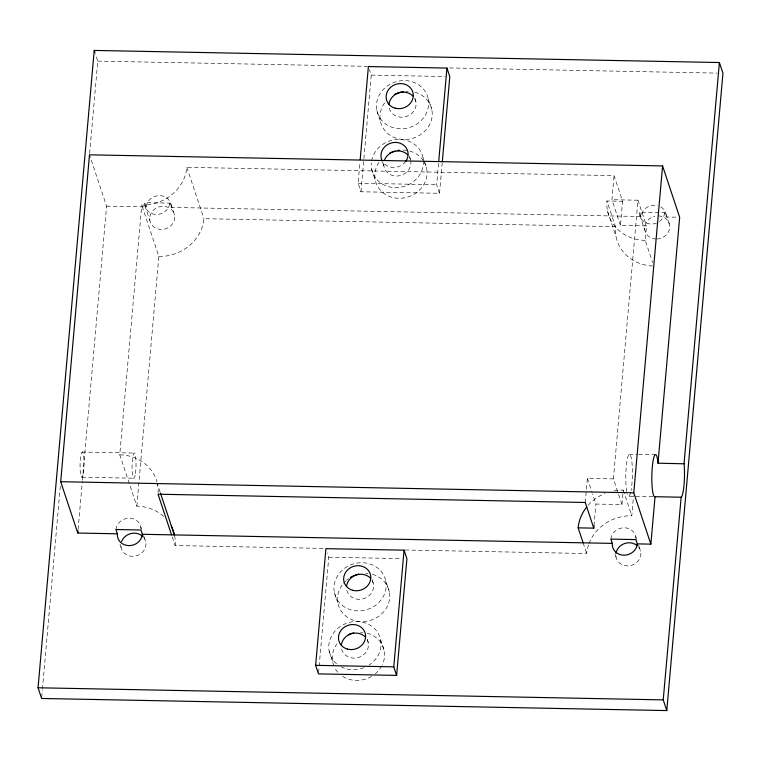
<?xml version="1.0" encoding="UTF-8"?>
<svg xmlns="http://www.w3.org/2000/svg" width="761" height="761" viewBox="0 0 761 761"><rect width="100%" height="100%" fill="white"/><g stroke="black" fill="none" stroke-linecap="round" stroke-linejoin="round"><path stroke-width="0.57" stroke-dasharray="3.81 2.85" d="M41.712 697.285L42.34 690.189M42.445 689.009L60.366 485.623M89.636 153.351L97.769 61.118L95.277 53.631M78.088 529.513L82.34 481.304M82.435 480.134L106.578 206.164L89.503 154.825M163.691 516.472A42.207 38.155 -18.4 0 0 136.837 506.17L119.753 454.831L141.755 205.099A42.207 38.155 -18.4 0 0 186.835 167.334L614.041 175.61L622.584 201.285L620.462 225.389L646.508 225.893L645.233 240.352L652.662 262.678M136.837 506.17L158.84 256.438L141.755 205.099M442.217 162.654L439.516 193.294L360.961 191.772L358.108 183.22L359.982 162.007M318.583 672.705L328.762 557.214L327.335 552.933M360.961 191.772L371.235 75.101L369.456 69.755M439.516 193.294L436.671 184.742L438.64 162.35M585.247 502.479L587.368 478.374L613.414 478.878L621.956 504.553L595.911 504.048L592.562 494.003M620.462 225.389L611.92 199.715L614.041 175.61M593.989 525.861L595.911 504.048M613.414 478.878L637.965 200.219L611.92 199.715M621.956 504.553L623.23 490.094A42.207 38.155 -18.4 0 0 612.329 491.197M588.995 543.563A42.207 38.155 -18.4 0 1 631.773 515.758L633.542 495.639M97.769 61.118L367.573 66.34M449.58 67.929L717.005 73.113M371.235 75.101L445.109 76.538M358.108 183.22L436.671 184.742M652.691 265.989A42.207 38.155 -18.4 0 1 615.497 226.654L606.955 200.98L622.584 201.285M106.578 206.164L146.179 206.935L144.752 202.654L169.76 203.139L171.177 207.42L641.114 216.524A12.661 11.444 -18.4 0 1 657.837 205.651M641.114 216.524L639.687 212.243L664.695 212.728L666.122 216.999L678.536 217.246M158.84 256.438A42.207 38.155 -18.4 0 0 203.919 218.683L615.497 226.654M629.138 454.25L637.433 454.412M638.612 454.431L655.192 454.755M82.083 452.044L134.079 453.052M82.026 477.223L134.022 478.231M629.043 496.21L652.729 496.667M172.271 536.99L175.116 545.551L324.567 548.443M405.223 550.003L586.693 553.523A42.207 38.155 -18.4 0 1 588.605 544.638M328.762 557.214L400.98 558.612M665.961 214.003L669.518 224.695M637.965 200.219L646.508 225.893M639.849 215.239L644.833 230.222M607.497 210.987L616.039 236.661M623.23 490.094L631.773 515.758M635.73 536.591L636.443 538.731M638.574 545.152L640.714 551.573M614.964 553.884L616.03 557.09M587.368 478.374L592.191 492.89M583.135 542.821L586.693 553.523M428.262 98.94A26.378 23.848 -18.4 0 1 393.76 127.838A26.378 23.848 -18.4 0 1 385.637 87.287A26.378 23.848 -18.4 0 1 428.262 98.94L431.82 109.632M414.859 98.492L415.925 101.698M423.078 157.755L423.791 159.896M424.153 160.961L426.636 168.447M409.313 156.233L410.388 159.449M376.838 110.44L380.395 121.132M382.574 162.217L384.001 166.497M371.663 169.256L375.221 179.957M385.779 581.043A26.378 23.848 -18.4 0 1 351.278 609.951A26.378 23.848 -18.4 0 1 343.154 569.399A26.378 23.848 -18.4 0 1 385.779 581.043L389.337 591.744M372.015 579.53L373.442 583.811M380.605 639.868L384.162 650.56M367.192 639.421L368.257 642.626M334.364 592.553L337.922 603.245M186.835 167.334L203.919 218.683M329.18 651.368L332.738 662.06M171.016 204.414L174.573 215.116A12.661 11.444 -18.4 0 1 158.012 228.985A12.661 11.444 -18.4 0 1 154.112 209.522A12.661 11.444 -18.4 0 1 174.573 215.116M144.913 205.66L149.898 220.633M160.095 492.015L157.498 484.196A42.207 38.155 -18.4 0 1 158.117 493.099M140.795 527.012L141.508 529.142M143.639 535.563L145.779 541.984M120.029 544.296L121.094 547.501M146.179 206.935A12.661 11.444 -18.4 0 1 159.696 195.606A12.661 11.444 -18.4 0 1 171.177 207.42M372.357 580.757A13.717 12.404 -18.4 0 1 364.234 598.479A13.717 12.404 -18.4 0 1 346.702 589.794M367.173 639.573A13.717 12.404 -18.4 0 1 359.049 657.295A13.717 12.404 -18.4 0 1 341.518 648.61M367.24 633.162A26.378 23.848 -18.4 0 1 382.203 665.028M381.699 665.999A26.378 23.848 -18.4 0 1 375.363 673.713M371.644 676.348A26.378 23.848 -18.4 0 1 340.909 675.131M337.808 672.229A26.378 23.848 -18.4 0 1 334.83 667.93M333.946 666.046A26.378 23.848 -18.4 0 1 336.952 643.825M360.571 632.21A26.378 23.848 -18.4 0 1 362.826 632.343M372.424 574.346A26.378 23.848 -18.4 0 1 387.387 606.213A26.378 23.848 -18.4 0 1 350.697 619.131A26.378 23.848 -18.4 0 1 342.136 585.009M343.506 583.259A26.378 23.848 -18.4 0 1 345.865 580.833M346.712 580.091A26.378 23.848 -18.4 0 1 348.509 578.712M365.756 573.385A26.378 23.848 -18.4 0 1 368.01 573.528M336.514 663.754A26.378 23.848 -18.4 0 1 337.684 628.453A26.378 23.848 -18.4 0 1 375.763 629.965A26.378 23.848 -18.4 0 1 369.066 665.047M363.977 667.673A26.378 23.848 -18.4 0 1 340.976 666.76M414.831 98.645A13.717 12.404 -18.4 0 1 406.716 116.366A13.717 12.404 -18.4 0 1 389.185 107.682M410.74 160.514A13.717 12.404 -18.4 0 1 398.041 175.972A13.717 12.404 -18.4 0 1 383.82 163.244M409.656 157.46A13.717 12.404 -18.4 0 1 410.474 159.468M405.699 161.446A13.717 12.404 -18.4 0 1 382.793 161.922M414.907 92.233A26.378 23.848 -18.4 0 1 429.86 124.1A26.378 23.848 -18.4 0 1 393.18 137.018A26.378 23.848 -18.4 0 1 384.609 102.897M405.965 91.33A26.378 23.848 -18.4 0 1 408.238 91.282M424.552 162.588A26.378 23.848 -18.4 0 1 398.802 198.307A26.378 23.848 -18.4 0 1 379.435 161.713M403.054 150.098A26.378 23.848 -18.4 0 1 407.544 150.554M409.722 151.049A26.378 23.848 -18.4 0 1 424.039 161.684M371.606 160.904A26.378 23.848 -18.4 0 1 398.345 139.396A26.378 23.848 -18.4 0 1 423.392 159.81M423.477 160.856A26.378 23.848 -18.4 0 1 396.957 187.596A26.378 23.848 -18.4 0 1 371.32 162.997M660.748 206.859A12.661 11.444 -18.4 0 1 666.122 216.999M626.712 491.644A21.099 3.291 -88.9 0 1 626.893 461.271A21.099 3.291 -88.9 0 1 631.659 460.034A21.099 3.291 -88.9 0 1 631.069 490.512M630.707 492.281A21.099 3.291 -88.9 0 1 627.397 494.507M119.753 454.831A42.207 38.155 -18.4 0 1 156.994 482.046M174.573 535.544A42.207 38.155 -18.4 0 1 175.116 545.551M588.11 505.342A42.207 38.155 -18.4 0 1 604.947 493.499M645.233 240.352A42.207 38.155 -18.4 0 1 606.955 200.98M658.189 215.886A12.661 11.444 -18.4 0 1 669.709 227.197A12.661 11.444 -18.4 0 1 657.247 239.002M656.153 239.03A12.661 11.444 -18.4 0 1 644.643 228.728A12.661 11.444 -18.4 0 1 654.926 216.219M664.695 212.728A12.661 11.444 -18.4 0 1 657.561 222.621M656.553 223.068A12.661 11.444 -18.4 0 1 639.687 212.243M638.603 547.073A12.661 11.444 -18.4 0 1 631.687 565.28A12.661 11.444 -18.4 0 1 615.868 554.084M610.883 539.111A12.661 11.444 -18.4 0 1 623.868 527.782A12.661 11.444 -18.4 0 1 635.939 538.588M169.76 203.139A12.661 11.444 -18.4 0 1 156.233 214.469A12.661 11.444 -18.4 0 1 144.752 202.654M143.667 537.485A12.661 11.444 -18.4 0 1 137.275 555.53A12.661 11.444 -18.4 0 1 120.885 545.504M115.948 529.523A12.661 11.444 -18.4 0 1 128.932 518.203A12.661 11.444 -18.4 0 1 140.994 529M83.025 474.864L82.54 476.443A12.661 1.979 -88.9 0 1 80.124 469.185A12.661 1.979 -88.9 0 1 81.57 452.824A12.661 1.979 -88.9 0 1 83.986 460.082L84.043 463.297A12.661 1.979 -88.9 0 1 83.025 474.864M135.439 473.589A12.661 1.979 -88.9 0 0 134.592 453.137A12.661 1.979 -88.9 0 0 132.119 470.193A12.661 1.979 -88.9 0 0 135.439 473.589"/><path stroke-width="1.14" d="M38.05 687.773L94.212 50.426L719.392 62.535L722.95 73.227L666.788 710.574L41.608 698.465L38.05 687.773L663.231 699.882L666.788 710.574M657.999 463.183L657.523 459.321A21.099 3.291 -88.9 0 0 652.291 467.178A21.099 3.291 -88.9 0 0 654.241 496.572L655.04 496.705L650.864 544.134L637.318 543.877A12.661 11.444 -18.4 0 1 623.792 555.207A12.661 11.444 -18.4 0 1 612.31 543.392L142.383 534.289A12.661 11.444 -18.4 0 1 128.856 545.618A12.661 11.444 -18.4 0 1 117.375 533.803L77.774 533.042L60.699 481.694L89.503 154.825L662.584 165.927L679.668 217.266L657.999 463.183L684.082 463.81A21.099 3.291 -88.9 0 1 681.143 497.218L663.231 699.882M77.774 533.042L77.983 530.683M315.634 665.333L325.908 548.662L404.062 550.174L406.907 558.726L396.624 675.397L318.478 673.885L315.634 665.333L393.779 666.845L396.624 675.397M360.191 159.648L368.391 66.549L446.954 68.071L449.799 76.623L442.322 161.475M393.779 666.845L404.062 550.174M438.745 161.17L446.954 68.071M583.135 542.821L578.151 527.849L593.78 528.153L593.989 525.861M650.864 544.134L633.78 492.795L662.584 165.927M684.044 463.687L719.392 62.535M60.699 481.694L633.78 492.795M655.04 496.705L681.143 497.218M637.318 543.877L635.892 539.597L610.883 539.111L612.31 543.392M593.78 528.153L585.247 502.479L158.031 494.212L171.558 534.85M94.212 50.426L94.916 52.566M160.466 493.128L174.573 535.544A42.207 38.155 -18.4 0 0 171.225 526.155M142.383 534.289L140.956 530.008L115.948 529.523L117.375 533.803M346.531 586.541A13.717 12.404 -18.4 0 1 355.91 575.116A13.717 12.404 -18.4 0 1 370.436 578.122M341.347 645.357A13.717 12.404 -18.4 0 1 350.726 633.932A13.717 12.404 -18.4 0 1 365.251 636.938M348.3 634.703A26.378 23.848 -18.4 0 1 353.76 632.895M350.431 577.456A26.378 23.848 -18.4 0 1 358.945 574.079M389.004 104.428A13.717 12.404 -18.4 0 1 398.393 93.004A13.717 12.404 -18.4 0 1 412.909 96.01M384.571 160.01A13.717 12.404 -18.4 0 1 407.725 154.825M382.241 160.99A13.717 12.404 -18.4 0 1 395.625 142.412A13.717 12.404 -18.4 0 1 405.699 161.446M394.921 94.259A26.378 23.848 -18.4 0 1 403.672 91.558M389.746 153.075A26.378 23.848 -18.4 0 1 395.13 151.059M397.356 150.564A26.378 23.848 -18.4 0 1 399.63 150.24M578.151 527.849A42.207 38.155 -18.4 0 1 586.721 506.988M616.001 553.085A12.661 11.444 -18.4 0 1 624.524 543.544A12.661 11.444 -18.4 0 1 637.195 545.618M121.617 541.518A12.661 11.444 -18.4 0 1 143.001 536.733M347.473 649.095A13.717 12.404 -18.4 0 0 365.413 634.065A13.717 12.404 -18.4 0 0 343.249 628.006A13.717 12.404 -18.4 0 0 347.473 649.095M352.657 590.279A13.717 12.404 -18.4 0 0 370.597 575.249A13.717 12.404 -18.4 0 0 348.424 569.19A13.717 12.404 -18.4 0 0 352.657 590.279M395.13 108.167A13.717 12.404 -18.4 0 0 413.08 93.137A13.717 12.404 -18.4 0 0 390.907 87.077A13.717 12.404 -18.4 0 0 395.13 108.167"/></g></svg>
